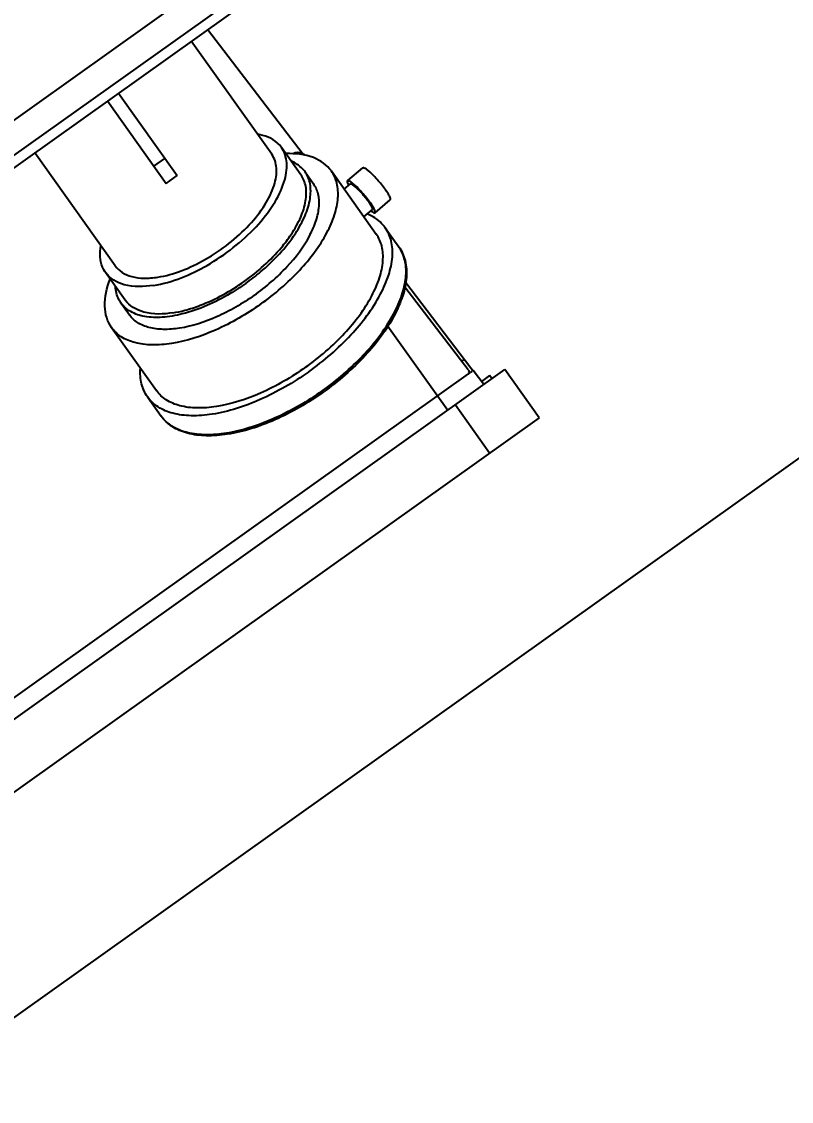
# Model space of a CAD drawing. Header units: feet. Extents: x 2321988 to 2329858, y 6722724 to 6730499.
# Drawn here: x 2326102.001 to 2326103.498, y 6726883.458 to 6726885.558 of the extents above; entities that cross this region are included whole.
import ezdxf

# ---------------------------------------------------------------- set-up
doc = ezdxf.new("R2010")
doc.units = ezdxf.units.FT
doc.header["$MEASUREMENT"] = 0
doc.header["$PDSIZE"] = 5
doc.layers.add('BESS Dimensions', color=3, linetype='Continuous')
doc.layers.add('C-BESS-EQUIPMENT', color=255, linetype='Continuous')
doc.styles.add('TG_DIMS', font='arial.ttf')
doc.dimstyles.new('TG-PROPOSED-ANNO', dxfattribs={"dimtxt": 0.1, "dimasz": 0.1, "dimexe": 0.05, "dimexo": 0.05, "dimgap": 0.02, "dimtad": 0, "dimtih": 1, "dimtoh": 1, "dimdsep": 46, "dimtxsty": 'TG_DIMS', "dimcen": 0, "dimclrd": 256, "dimclre": 256, "dimclrt": 256, "dimaunit": 1, "dimadec": 6, "dimazin": 2, "dimtfac": 1, "dimtofl": 0, "dimtmove": 1, "dimatfit": 3, "dimfxl": 1, "dimtolj": 1, "dimtzin": 0, "dimarcsym": 0})

# ---------------------------------------------------------------- blocks, each defined once
blk = doc.blocks.new('Midpoint Site Plan$0$A$Cc1a3344c')
at = {"linetype": 'Continuous'}
for p, q in [((3986.3, 1015), (3986.3, 385)), ((4003.3, 1015), (4003.3, 385)), ((4009.3, 1015), (4009.3, 385)), ((4130.45, 784.58), (4129.41, 796.4)), ((4155.35, 786.78), (4154.31, 798.59)), ((4310.75, 795.42), (4275.75, 795.42)), ((4275.75, 229.42), (4275.75, 795.42)), ((4310.75, 795.42), (4310.75, 229.42)), ((4133.36, 780), (4132.94, 784.8)), ((4153.44, 780), (4152.86, 786.56)), ((4166.04, 786.5), (4179.9, 786.5)), ((4275.75, 786.16), (4273.32, 786.08)), ((4273.32, 786.08), (4273.32, 780.07)), ((4120.14, 780), (4166.04, 780)), ((4199.63, 777.5), (4263.25, 779.72)), ((4263.25, 777.72), (4201.55, 775.56)), ((4256.8, 779.49), (4256.8, 777.49)), ((4275.75, 780.16), (4265.27, 779.79)), ((4265.32, 243.46), (4265.32, 778.22)), ((4102.4, 772.1), (4009.3, 768.85)), ((4103.32, 772.75), (4103.61, 772.75)), ((4103.32, 772.48), (4103.32, 772.75)), ((4111.48, 764), (4091.56, 764)), ((4111.48, 767), (4120.14, 767)), ((4091.56, 757), (4009.3, 757)), ((4275.75, 759.42), (4310.75, 759.42)), ((4214.54, 753.94), (4275.75, 753.94)), ((4139.84, 729.55), (4139.83, 729.57)), ((4139.86, 729.57), (4139.85, 729.6)), ((4009.3, 704), (4069.3, 704)), ((4056.8, 696), (4056.8, 704)), ((4069.3, 696), (4069.3, 704)), ((4009.3, 696), (4069.3, 696)), ((4139.83, 670.43), (4139.84, 670.45)), ((4139.85, 670.4), (4139.86, 670.43)), ((4091.56, 643), (4009.3, 643)), ((4111.48, 636), (4091.56, 636)), ((4111.48, 633), (4120.14, 633)), ((4120.14, 620), (4166.04, 620)), ((4166.04, 613.5), (4179.9, 613.5))]:
    blk.add_line(p, q, dxfattribs=at)
for centre, start, end in [((4179.9, 764.76), 83.65571, 89.99095), ((4179.9, 635.24), 270.00906, 276.3464)]:
    blk.add_arc(centre, 21.74, start, end, dxfattribs=at)
for points, knots in [([(4129.41, 796.4), (4129.39, 796.62), (4130.03, 797.15), (4130.61, 797.35), (4131.03, 797.5)], [0, 0, 0, 0, 0.326286, 1, 1, 1, 1]), ([(4154.31, 798.59), (4154.28, 798.89), (4153.14, 799.34), (4151.39, 799.56), (4148.4, 799.71), (4143.54, 799.58), (4137.62, 798.99), (4132.95, 798.17), (4131.03, 797.5)], [0, 0, 0, 0, 0.037745, 0.121565, 0.247759, 0.40416, 0.742042, 1, 1, 1, 1]), ([(4155.35, 786.78), (4155.33, 787.07), (4154.18, 787.52), (4152.43, 787.74), (4149.44, 787.89), (4144.59, 787.76), (4138.66, 787.17), (4134, 786.36), (4132.08, 785.68)], [0, 0, 0, 0, 0.037745, 0.121565, 0.247759, 0.40416, 0.742042, 1, 1, 1, 1]), ([(4130.45, 784.58), (4130.43, 784.8), (4131.07, 785.33), (4131.65, 785.53), (4132.08, 785.68)], [0, 0, 0, 0, 0.326286, 1, 1, 1, 1]), ([(4133.04, 783.68), (4132.4, 783.75), (4131.59, 783.84), (4130.47, 784.29), (4130.45, 784.58)], [0, 0, 0, 0, 0.688522, 1, 1, 1, 1]), ([(4132.94, 784.8), (4132.92, 784.97), (4133.44, 785.4), (4133.9, 785.56), (4134.24, 785.68)], [0, 0, 0, 0, 0.326284, 1, 1, 1, 1]), ([(4152.86, 786.56), (4152.84, 786.79), (4151.92, 787.15), (4150.52, 787.33), (4148.13, 787.45), (4144.25, 787.35), (4139.51, 786.87), (4135.78, 786.22), (4134.24, 785.68)], [0, 0, 0, 0, 0.037745, 0.121565, 0.247759, 0.40416, 0.742041, 1, 1, 1, 1]), ([(4166.04, 786.5), (4164.95, 786.5), (4160.45, 786.16), (4156.11, 784.41), (4153.21, 782.6)], [0, 0, 0, 0, 0.241477, 1, 1, 1, 1]), ([(4153.73, 785.68), (4154.15, 785.83), (4154.73, 786.03), (4155.37, 786.56), (4155.35, 786.78)], [0, 0, 0, 0, 0.673714, 1, 1, 1, 1]), ([(4209.29, 700), (4209.29, 711.09), (4207.32, 732.08), (4199.79, 756.4), (4190.72, 771.71), (4183.27, 779.95), (4174.99, 785.23), (4168.91, 786.5), (4166.04, 786.5)], [0, 0, 0, 0, 0.318376, 0.60155, 0.72211, 0.826868, 0.917693, 1, 1, 1, 1]), ([(4179.9, 786.5), (4182.93, 786.5), (4189.28, 785.2), (4197.89, 779.77), (4205.5, 771.42), (4214.64, 756.11), (4222.18, 731.89), (4224.15, 711.01), (4224.15, 700)], [0, 0, 0, 0, 0.086362, 0.17984, 0.285558, 0.405759, 0.685924, 1, 1, 1, 1]), ([(4223.15, 700), (4223.15, 710.71), (4221.3, 731.07), (4214.24, 754.76), (4205.75, 769.99), (4198.73, 778.44), (4190.93, 784.2), (4185.1, 786.06), (4182.3, 786.37)], [0, 0, 0, 0, 0.3147, 0.596911, 0.718383, 0.824774, 0.917252, 1, 1, 1, 1]), ([(4120.14, 780), (4115.72, 780), (4105.82, 776.35), (4099.23, 768.62), (4096.19, 764.08)], [0, 0, 0, 0, 0.447339, 1, 1, 1, 1]), ([(4160.14, 700), (4160.14, 710.26), (4158.32, 729.67), (4151.36, 752.16), (4142.97, 766.32), (4136.08, 773.94), (4128.41, 778.83), (4122.79, 780), (4120.14, 780)], [0, 0, 0, 0, 0.318376, 0.60155, 0.72211, 0.826868, 0.917693, 1, 1, 1, 1]), ([(4206.04, 700), (4206.04, 710.26), (4204.22, 729.67), (4197.26, 752.16), (4188.87, 766.32), (4181.98, 773.94), (4174.31, 778.83), (4168.69, 780), (4166.04, 780)], [0, 0, 0, 0, 0.318376, 0.60155, 0.72211, 0.826868, 0.917693, 1, 1, 1, 1]), ([(4263.25, 779.72), (4263.78, 779.74), (4264.88, 779.7), (4265.32, 778.65), (4265.32, 778.22)], [0, 0, 0, 0, 0.554015, 1, 1, 1, 1]), ([(4264.4, 777.57), (4264.24, 777.63), (4263.85, 777.72), (4263.46, 777.73), (4263.25, 777.72)], [0, 0, 0, 0, 0.457594, 1, 1, 1, 1]), ([(4265.32, 776.08), (4265.32, 776.4), (4265.22, 777.06), (4264.68, 777.46), (4264.4, 777.57)], [0, 0, 0, 0, 0.524984, 1, 1, 1, 1]), ([(4102.35, 772.25), (4101.55, 771.81), (4099.94, 770.77), (4098.95, 768.99), (4098.78, 768.02)], [0, 0, 0, 0, 0.480359, 1, 1, 1, 1]), ([(4103.32, 772.75), (4103.17, 772.67), (4102.84, 772.51), (4102.52, 772.34), (4102.35, 772.25)], [0, 0, 0, 0, 0.48173, 1, 1, 1, 1]), ([(4091.56, 764), (4090.31, 764), (4084.85, 763.35), (4080.01, 760.04), (4077.07, 757.06)], [0, 0, 0, 0, 0.231288, 1, 1, 1, 1]), ([(4114.19, 654.75), (4119.25, 664.86), (4123.28, 682.47), (4123.87, 706.15), (4121.69, 724.08), (4117.1, 740.04), (4110.4, 752.82), (4101.96, 761.61), (4094.79, 764), (4091.56, 764)], [0, 0, 0, 0, 0.274335, 0.4261, 0.574602, 0.710619, 0.827124, 0.921634, 1, 1, 1, 1]), ([(4111.48, 767), (4110.65, 767), (4107.22, 766.75), (4103.9, 765.43), (4101.68, 764.07)], [0, 0, 0, 0, 0.241709, 1, 1, 1, 1]), ([(4137.91, 741.17), (4136.45, 744.93), (4133.22, 751.73), (4126.9, 760.13), (4119.62, 765.63), (4114.06, 767), (4111.48, 767)], [0, 0, 0, 0, 0.309924, 0.576271, 0.801429, 1, 1, 1, 1]), ([(4136.97, 738.71), (4135.57, 742.38), (4132.48, 749.03), (4126.4, 757.25), (4119.37, 762.66), (4113.98, 764), (4111.48, 764)], [0, 0, 0, 0, 0.310555, 0.577245, 0.802176, 1, 1, 1, 1]), ([(4153.64, 700), (4153.64, 708.59), (4152.12, 724.85), (4146.29, 743.68), (4139.26, 755.54), (4133.49, 761.92), (4127.07, 766.02), (4122.36, 767), (4120.14, 767)], [0, 0, 0, 0, 0.318376, 0.60155, 0.72211, 0.826868, 0.917693, 1, 1, 1, 1]), ([(4091.56, 643), (4093.45, 643), (4097.46, 643.83), (4102.92, 647.32), (4107.83, 652.75), (4112.93, 661.35), (4117.26, 673.57), (4119.94, 689.08), (4120.33, 705.49), (4118.4, 721.44), (4114.31, 735.67), (4108.34, 747.04), (4100.82, 754.87), (4094.44, 757), (4091.56, 757)], [0, 0, 0, 0, 0.041163, 0.086585, 0.138976, 0.199269, 0.303354, 0.419569, 0.54096, 0.659741, 0.768535, 0.861723, 0.937318, 1, 1, 1, 1]), ([(4144.98, 700), (4144.98, 703.68), (4144.4, 717.63), (4141.64, 731.59), (4137.91, 741.17)], [0, 0, 0, 0, 0.26358, 1, 1, 1, 1]), ([(4139.86, 670.43), (4142.37, 680.04), (4144.6, 700), (4142.37, 719.96), (4139.86, 729.57)], [0, 0, 0, 0, 0.5, 1, 1, 1, 1]), ([(4153.64, 700), (4153.64, 691.41), (4152.12, 675.15), (4146.29, 656.32), (4139.26, 644.46), (4133.49, 638.08), (4127.07, 633.98), (4122.36, 633), (4120.14, 633)], [0, 0, 0, 0, 0.318376, 0.60155, 0.72211, 0.826868, 0.917693, 1, 1, 1, 1]), ([(4160.14, 700), (4160.14, 689.74), (4158.32, 670.33), (4151.36, 647.84), (4142.97, 633.68), (4136.08, 626.06), (4128.41, 621.17), (4122.79, 620), (4120.14, 620)], [0, 0, 0, 0, 0.318376, 0.60155, 0.72211, 0.826868, 0.917693, 1, 1, 1, 1]), ([(4144.98, 700), (4144.98, 696.32), (4144.4, 682.37), (4141.64, 668.41), (4137.91, 658.83)], [0, 0, 0, 0, 0.26358, 1, 1, 1, 1]), ([(4209.29, 700), (4209.29, 688.91), (4207.32, 667.92), (4199.79, 643.6), (4190.72, 628.29), (4183.27, 620.05), (4174.99, 614.77), (4168.91, 613.5), (4166.04, 613.5)], [0, 0, 0, 0, 0.318376, 0.60155, 0.72211, 0.826868, 0.917693, 1, 1, 1, 1]), ([(4206.04, 700), (4206.04, 689.74), (4204.22, 670.33), (4197.26, 647.84), (4188.87, 633.68), (4181.98, 626.06), (4174.31, 621.17), (4168.69, 620), (4166.04, 620)], [0, 0, 0, 0, 0.318376, 0.60155, 0.72211, 0.826868, 0.917693, 1, 1, 1, 1]), ([(4224.15, 700), (4224.15, 688.99), (4222.18, 668.11), (4214.64, 643.89), (4205.5, 628.58), (4197.89, 620.23), (4189.28, 614.8), (4182.93, 613.5), (4179.9, 613.5)], [0, 0, 0, 0, 0.314076, 0.594241, 0.714442, 0.82016, 0.913638, 1, 1, 1, 1]), ([(4223.15, 700), (4223.15, 689.29), (4221.3, 668.93), (4214.24, 645.24), (4205.75, 630.01), (4198.74, 621.56), (4190.93, 615.8), (4185.1, 613.94), (4182.3, 613.63)], [0, 0, 0, 0, 0.314699, 0.596909, 0.718381, 0.824773, 0.917252, 1, 1, 1, 1]), ([(4114.19, 654.75), (4111.61, 649.58), (4106.01, 640.76), (4095.96, 636), (4091.56, 636)], [0, 0, 0, 0, 0.56799, 1, 1, 1, 1]), ([(4137.91, 658.83), (4136.45, 655.07), (4133.22, 648.27), (4126.9, 639.87), (4119.62, 634.37), (4114.06, 633), (4111.48, 633)], [0, 0, 0, 0, 0.309924, 0.576271, 0.801429, 1, 1, 1, 1]), ([(4134.11, 654.75), (4131.53, 649.58), (4125.93, 640.76), (4115.88, 636), (4111.48, 636)], [0, 0, 0, 0, 0.56799, 1, 1, 1, 1]), ([(4091.56, 636), (4090.31, 636), (4084.85, 636.65), (4080.01, 639.96), (4077.07, 642.94)], [0, 0, 0, 0, 0.231288, 1, 1, 1, 1]), ([(4120.14, 620), (4115.72, 620), (4105.82, 623.65), (4099.23, 631.38), (4096.19, 635.92)], [0, 0, 0, 0, 0.447339, 1, 1, 1, 1]), ([(4111.48, 633), (4110.65, 633), (4107.22, 633.25), (4103.9, 634.57), (4101.68, 635.93)], [0, 0, 0, 0, 0.241709, 1, 1, 1, 1]), ([(4166.04, 613.5), (4163.22, 613.5), (4157.23, 614.73), (4152.11, 617.94), (4149.7, 619.91)], [0, 0, 0, 0, 0.47596, 1, 1, 1, 1])]:
    blk.add_open_spline(points, degree=3, knots=knots, dxfattribs=at)
for points in [[(4153.73, 785.68), (4153.48, 785.59), (4153.22, 785.51), (4152.97, 785.44)], [(4139.85, 729.6), (4139.05, 732.68), (4138.1, 735.73), (4136.97, 738.71)], [(4136.97, 661.29), (4138.1, 664.27), (4139.05, 667.32), (4139.85, 670.4)], [(4134.11, 654.75), (4135.18, 656.87), (4136.12, 659.07), (4136.97, 661.29)]]:
    blk.add_open_spline(points, degree=3, dxfattribs=at)
blk = doc.blocks.new('*D109')
at = {"layer": 'BESS Dimensions', "lineweight": -2, "transparency": 16777216}
for p, q in [((2326125.1693, 6727002.8662), (2326110.2842, 6727023.7584)), ((2326105.0412, 6727013.8836), (2326040.7778, 6726968.0974)), ((2325956.6732, 6726908.1749), (2326020.9365, 6726953.961)), ((2325960.5127, 6726885.5523), (2325945.6276, 6726906.4444))]:
    blk.add_line(p, q, dxfattribs=at)
at = {"layer": 'BESS Dimensions', "transparency": 16777216}
for points in [[(2326104.0741, 6727015.241), (2326106.0083, 6727012.5262), (2326113.1855, 6727019.6862)], [(2325955.7061, 6726909.5323), (2325957.6403, 6726906.8175), (2325948.5289, 6726902.3723)]]:
    blk.add_solid(points, dxfattribs=at)
at = {"layer": 'Defpoints', "color": 0, "transparency": 16777216}
for p in [(2326128.0706, 6726998.7941), (2325948.5289, 6726902.3723), (2325963.414, 6726881.4801)]:
    blk.add_point(p, dxfattribs=at)
at = {"layer": 'BESS Dimensions', "transparency": 16777216, "insert": (2326030.8572, 6726961.0292), "char_height": 10, "attachment_point": 5, "style": 'TG_DIMS'}
blk.add_mtext("\\A1;202.17'", dxfattribs=at)

msp = doc.modelspace()

# ---------------------------------------------------------------- linework, layer by layer
at = {"layer": 'C-BESS-EQUIPMENT'}
msp.add_lwpolyline([(2326094.5737, 6726878.3406), (2326077.7461, 6726901.9591), (2326090.777, 6726911.2433), (2326107.6046, 6726887.6248)], close=True, dxfattribs=at)

# ---------------------------------------------------------------- block references
at = {"layer": 'C-BESS-EQUIPMENT', "xscale": 0.003280839895013123, "yscale": 0.003280839895013123, "zscale": 0.003280839895013123, "rotation": 305.4689808292026}
msp.add_blockref('Midpoint Site Plan$0$A$Cc1a3344c', (2326092.6753, 6726894.792), dxfattribs=at)

# ---------------------------------------------------------------- dimensions: what is measured, and where the dimension line sits
at = {"layer": 'BESS Dimensions'}
dim = msp.add_aligned_dim(p1=(2326128.0706, 6726998.7941), p2=(2325963.414, 6726881.4801), distance=-25.6525, dimstyle='TG-PROPOSED-ANNO', override={"dimscale": 50, "dimpost": "'"}, dxfattribs=at)
dim.commit()
dim.dimension.update_dxf_attribs({"geometry": '*D109', "text_midpoint": (2326030.8572, 6726961.0292)})

doc.saveas('drawing.dxf')
